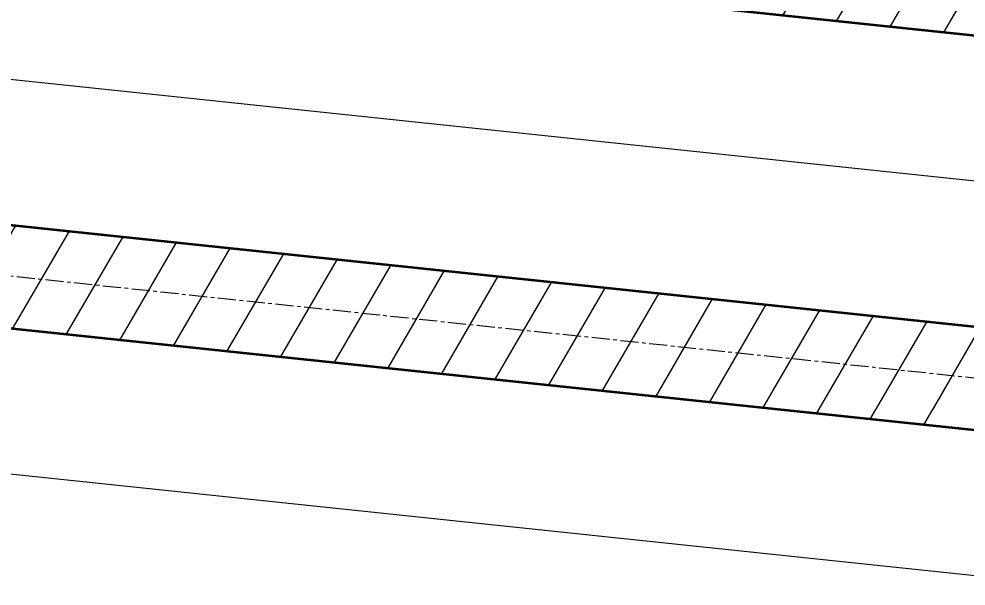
# Model space of a CAD drawing. Header units: millimetres. Extents: x 265754 to 14267433, y -6145605 to 2433772.
# Drawn here: x 8038865 to 8043452, y -581549 to -578803 of the extents above; entities that cross this region are included whole.
import ezdxf
from ezdxf import colors
from ezdxf.entities.mleader import LeaderData, LeaderLine
from ezdxf.math import Vec2, Vec3

# ---------------------------------------------------------------- set-up
doc = ezdxf.new("R2010")
doc.units = ezdxf.units.MM
doc.linetypes.add('осевая', pattern=[2, 1.25, -0.25, 0.25, -0.25])
doc.linetypes.add('осеваяX2', pattern=[4, 2.5, -0.5, 0.5, -0.5])
doc.layers.add('VPORTS', color=11, linetype='Continuous', lineweight=0, plot=False)
for name, color, linetype, lineweight in [('Выноски', 3, 'Continuous', 15), ('ИС_Med', 7, 'Continuous', 35), ('ИС_Ось', 3, 'осевая', 18), ('ИС_Штр', 3, 'Continuous', 9), ('МДП_Ось', 1, 'осеваяX2', 30)]:
    doc.layers.add(name, color=color, linetype=linetype, lineweight=lineweight)
doc.styles.add('ISOCPEUR', font='isocpeur.ttf', dxfattribs={"width": 0.8, "oblique": 15, "height": 2.5})

# ---------------------------------------------------------------- blocks, each defined once
blk = doc.blocks.new('_None')
blk = doc.blocks.new('Б24')
at = {"layer": 'ИС_Med'}
blk.add_lwpolyline([(-10.60239487377694, -0.7026100440270966), (10.69760512621725, -0.7026100440417054), (10.69760512621724, 0.6973899559525307), (-10.60239487377693, 0.6973899559670258)], close=True, dxfattribs=at)
at = {"layer": 'ИС_Ось', "linetype": 'осевая', "ltscale": 25}
blk.add_lwpolyline([(-12.00239487376528, -0.002610044030063818), (11.99760512623473, -0.002610044030063818)], dxfattribs=at)
blk = doc.blocks.new('План Узловая')
at = {"layer": 'VPORTS', "ltscale": 0.08, "flags": 128}
blk.add_lwpolyline([(-43.91203558444977, -6.517467856407166), (8198.330320119858, 1133.327123403549), (32167.26320338249, 3939.97166800499), (65088.31049013138, 6163.586026310921), (98152.25189757347, 6524.280557274818), (131189.7035427093, 5061.293722867966), (149180.6928329467, 3427.836194872856), (172751.0587918758, 928.0827041864395), (181593.4482588768, -6.517467796802521)], dxfattribs=at)
at = {"layer": 'Выноски'}
ml = blk.add_multileader_mtext('Standard', dxfattribs=at)
ml.set_content('Ось путепровода\\PОсь проезжей части', color=256, style='ISOCPEUR')
ml.set_leader_properties(color=256)
ml.set_arrow_properties(name='NONE')
ml.build(insert=Vec2(0, 0))
ml.multileader.update_dxf_attribs({"text_left_attachment_type": 6, "text_right_attachment_type": 6, "dogleg_length": 2, "arrow_head_size": 500, "scale": 200})
ctx = ml.context
ctx.base_point, ctx.scale, ctx.char_height, ctx.arrow_head_size, ctx.landing_gap_size, ctx.plane_origin, ctx.plane_x_axis, ctx.plane_y_axis = Vec3(13839.92619156837, 3519.031026244164), 200, 500, 500, 125, Vec3(7982.3427734375, 9376.900268435478), Vec3(1, 2.842170943040402e-15), Vec3(-2.842170943040402e-15, 1)
ctx.left_attachment, ctx.right_attachment, ctx.text_align_type = 6, 6, 1
notes = []
notes.append((ctx, [(0, (1, 1, 0), (13739.92619156837, 3519.031026244164), (1, 5.684341886080802e-16), 100, [(0, [(12905.34992742538, 1676.732035160065)], 0, [])])]))
ctx.mtext.insert, ctx.mtext.text_direction, ctx.mtext.rotation, ctx.mtext.width, ctx.mtext.alignment, ctx.mtext.flow_direction = Vec3(16541.91348958015, 4169.031026721001), Vec3(1, 2.842170943040402e-15), 2.842170943040402e-15, 6401.925370128336, 2, 5
ctx.mtext.has_bg_fill, ctx.mtext.bg_color, ctx.mtext.bg_scale_factor, ctx.mtext.bg_transparency, ctx.mtext.use_window_bg_color = 1, -1023410167, 1.5, 0, 1
for ctx, leaders in notes:
    for number, flags, end, landing, length, lines in leaders:
        leader = LeaderData()
        leader.index, (leader.has_last_leader_line, leader.has_dogleg_vector, leader.attachment_direction) = number, flags
        leader.last_leader_point, leader.dogleg_vector, leader.dogleg_length = Vec3(end), Vec3(landing), length
        for number, points, colour, breaks in lines:
            line = LeaderLine()
            line.index, line.vertices, line.color, line.breaks = number, Vec3.list(points), colors.encode_raw_color(colour), breaks
            leader.lines.append(line)
        ctx.leaders.append(leader)
at = {"layer": 'Выноски', "ltscale": 0.3}
ml = blk.add_multileader_mtext('Standard', dxfattribs=at)
ml.set_content('Начало путепровода \\PПК 1+40,18', color=256, style='ISOCPEUR')
ml.set_leader_properties(color=256)
ml.set_arrow_properties(name='NONE')
ml.build(insert=Vec2(0, 0))
ml.multileader.update_dxf_attribs({"text_left_attachment_type": 6, "text_right_attachment_type": 6, "dogleg_length": 2, "arrow_head_size": 300, "scale": 200})
ctx = ml.context
ctx.base_point, ctx.scale, ctx.char_height, ctx.arrow_head_size, ctx.landing_gap_size, ctx.plane_origin, ctx.plane_x_axis, ctx.plane_y_axis = Vec3(1024.793878124878, 2213.273277401923), 200, 500, 300, 125, Vec3(-1995.070712327957, 7387.238701581955), Vec3(1, 2.842170943040402e-15), Vec3(-2.842170943040402e-15, 1)
ctx.left_attachment, ctx.right_attachment = 6, 6
notes = []
notes.append((ctx, [(1, (1, 1, 0), (6668.768474340439, 2213.273277401924), (-1, -2.842170943040401e-16), 100, [(0, [(7895.488041639328, 1091.446149468422)], 0, [])])]))
ctx.mtext.insert, ctx.mtext.text_direction, ctx.mtext.rotation, ctx.mtext.width, ctx.mtext.flow_direction = Vec3(1149.793878078461, 2813.273277401924), Vec3(1, 2.842170943040402e-15), 2.842170943040402e-15, 5487.643685489066, 5
ctx.mtext.has_bg_fill, ctx.mtext.bg_color, ctx.mtext.bg_scale_factor, ctx.mtext.bg_transparency, ctx.mtext.use_window_bg_color = 1, -1023410167, 1.5, 0, 1
for ctx, leaders in notes:
    for number, flags, end, landing, length, lines in leaders:
        leader = LeaderData()
        leader.index, (leader.has_last_leader_line, leader.has_dogleg_vector, leader.attachment_direction) = number, flags
        leader.last_leader_point, leader.dogleg_vector, leader.dogleg_length = Vec3(end), Vec3(landing), length
        for number, points, colour, breaks in lines:
            line = LeaderLine()
            line.index, line.vertices, line.color, line.breaks = number, Vec3.list(points), colors.encode_raw_color(colour), breaks
            leader.lines.append(line)
        ctx.leaders.append(leader)
at = {"layer": 'ИС_Штр'}
h = blk.add_hatch(dxfattribs=at)
h.set_pattern_fill('ANSI31', color=256, scale=75, angle=14.81052377493742)
h.set_pattern_definition([(59.81052377493726, (136459.8034903037, 9217.731597631238), (-205.8274345762676, 119.7438215556539), [])])
h.paths.add_polyline_path([(170160.0902478305, 3370.22195611085), (150852.8492614146, 5405.247396472201), (150800.4384952647, 4908.001872028515), (170107.6794816792, 2872.976431667339)])
h = blk.add_hatch(dxfattribs=at)
h.set_pattern_fill('ANSI31', color=256, scale=75, angle=14.81052377493742)
h.set_pattern_definition([(59.81052377493726, (137141.569885418, 7235.346939316893), (-205.8274345762676, 119.7438215556539), [])])
h.paths.add_polyline_path([(170841.8566429448, 1387.837297796505), (151534.6156565289, 3422.862738157855), (151482.2048903791, 2925.617213714169), (170789.4458767936, 890.591773352935)])
at = {"layer": 'ИС_Ось', "color": 6, "ltscale": 70}
blk.add_lwpolyline([(173300.5997404701, 877.2955291591352), (148796.1297296375, 3467.007442386297), (129627.5815741288, 5134.02218358306), (98154.28085576242, 6525.325867037289), (65093.73872907349, 6162.31943565351), (33089.28068415384, 4046.014310504193), (8216.902876287757, 1185.404047815944)], dxfattribs=at)
at = {"layer": 'ИС_Med', "xscale": 999.9999999999995, "yscale": 999.9999999999995, "zscale": 999.9999999999995, "rotation": 173.9831156265726}
for p in [(160868.2168521967, 3140.333877199038), (161549.9832473113, 1157.949218888185)]:
    blk.add_blockref('Б24', p, dxfattribs=at)

msp = doc.modelspace()

# ---------------------------------------------------------------- linework, layer by layer
at = {"layer": 'МДП_Ось', "ltscale": 2, "flags": 128}
msp.add_lwpolyline([(7744118.950588193, -600901.0188382629), (7877092.999730748, -581616.4054394475, -0.06236864998936653), (8026169.574010785, -578717.1937406478), (8060956.837795081, -582387.9327475576, -0.0006835939129814506), (8065307.261137919, -582850.9975507914, -0.00205078418366611), (8069655.076218408, -583337.8454738357, -0.003417982021346688), (8073997.284802367, -583872.2148878503, -0.004785192664712667), (8078330.110013368, -584477.744016788, -0.006152421236038208), (8082648.610660977, -585177.8942796449, -0.007519673090428114), (8086946.301076824, -585995.8418994837, -0.008886952884495258), (8091214.780204762, -586954.3275510408, -0.0102542657405138), (8095443.375245943, -588075.4542165053, -0.1601430922746658), (8147070.400589593, -623222.8795043117, -0.0102542657405138), (8149663.690246969, -626746.0584357762, -0.008886952884495258), (8152120.284078276, -630365.969424423, -0.007519673090428114), (8154456.833502691, -634064.5797038011, -0.006152421236038208), (8156691.416068209, -637825.7363064205, -0.004785192664712667), (8158843.216732579, -641634.9086241539, -0.003417982021346688), (8160932.252002124, -645478.8984387383, -0.00205078418366611), (8162979.12972612, -649345.5259694468, -0.0006835937965661287), (8165004.836376817, -653223.299149419), (8177974.555806698, -678106.2325745835, 0.0006835937965661287), (8180000.26245943, -681984.0057558079, 0.00205078418366611), (8182047.140182366, -685850.633285951, 0.003417982021346688), (8184136.175451996, -689694.6231004137, 0.004785192664712667), (8186287.976116366, -693503.795418147, 0.006152421236038208), (8188522.558681798, -697264.9520208883, 0.007519673090428114), (8190859.108106214, -700963.5623002665, 0.008886952884495258), (8193315.701937435, -704583.4732890349, 0.0102542657405138), (8195908.991594639, -708106.652220743, 0.2138723582029343), (8267938.749952664, -746889.3201956032, 0.0102542657405138), (8272307.630970686, -747114.752391343, 0.008886952884495258), (8276682.015217912, -747172.8150737833, 0.007519673090428114), (8281056.015060954, -747087.3365069298, 0.006152421236038208), (8285426.097272793, -746882.3006934635, 0.004785192664712667), (8289790.692661519, -746581.7230216657, 0.003417982021346688), (8294149.802126802, -746209.5795941239, 0.00205078418366611), (8298504.602326069, -745789.7795278534, 0.0006835938547737896), (8302857.05248278, -745346.1694407022), (8316226.710225059, -743971.1946019325)], format="xyb", dxfattribs=at)

# ---------------------------------------------------------------- next in the draw order: block references
at = {"layer": 'ИС_Ось', "color": 4, "ltscale": 0.05}
msp.add_blockref('План Узловая', (7874968.788125941, -581924.4700561167), dxfattribs=at)

doc.saveas('drawing.dxf')
